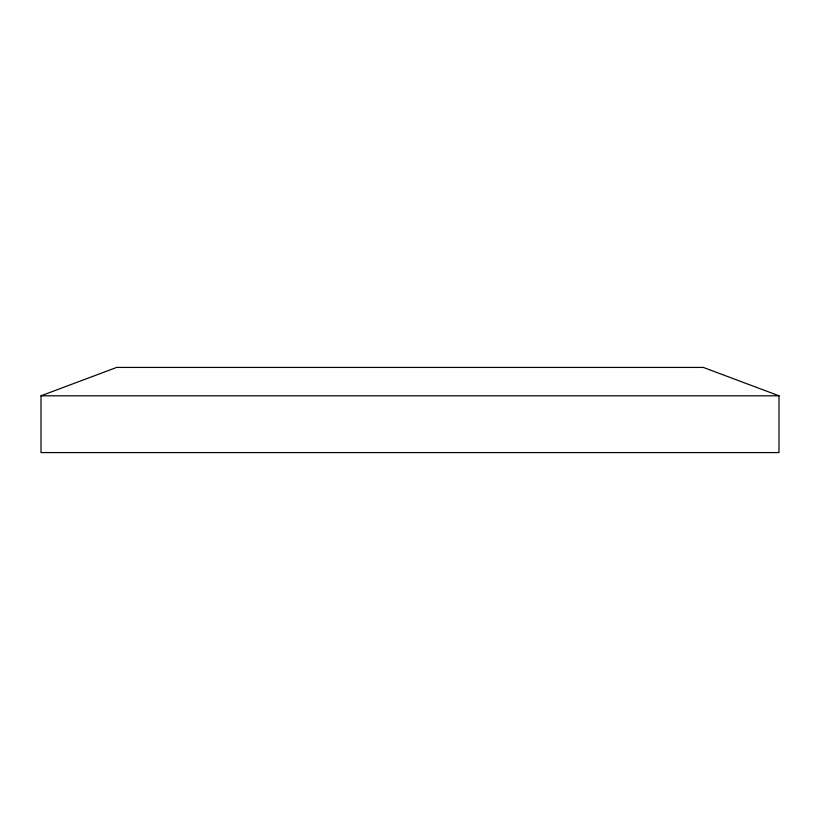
<?xml version="1.0" encoding="UTF-8"?>
<svg xmlns="http://www.w3.org/2000/svg" width="820" height="820" viewBox="0 0 820 820"><rect width="100%" height="100%" fill="white"/><g stroke="black" fill="none" stroke-linecap="round" stroke-linejoin="round"><path stroke-width="1.23" d="M41 395.804L116.696 367.421L703.304 367.421L779 395.804L779 452.578L41 452.578L41 395.804L779 395.804"/></g></svg>
